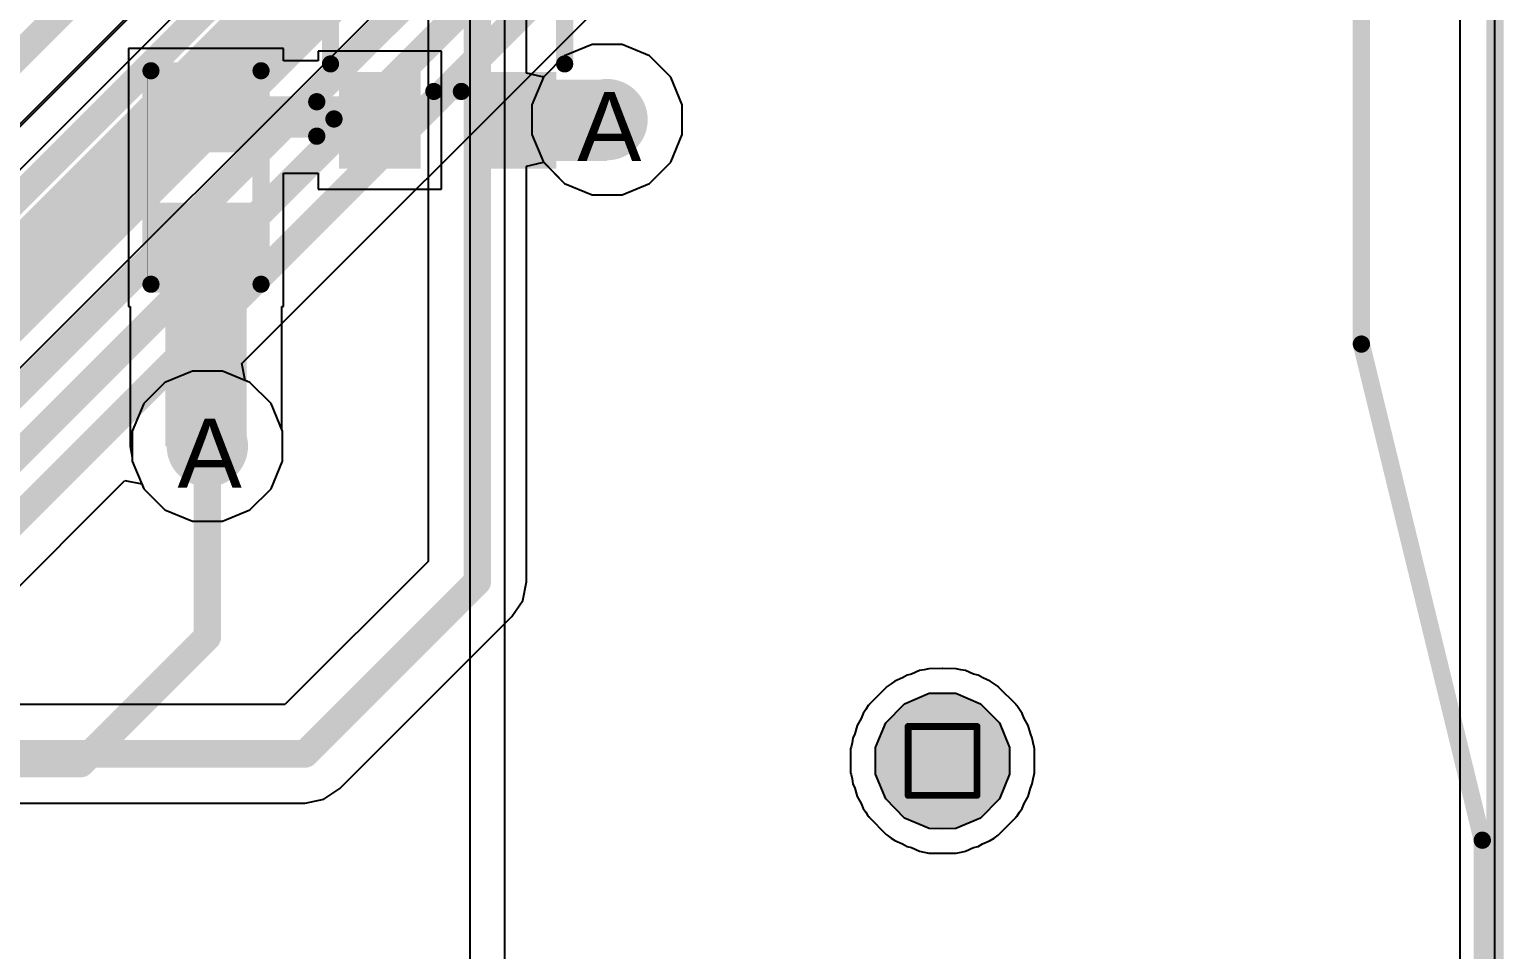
# Model space of a CAD drawing. Header units: inches. Extents: x 0 to 5271, y 0 to 5417.
# Drawn here: x 139.19 to 150.06, y 56.98 to 63.76 of the extents above; entities that cross this region are included whole.
import ezdxf

# ---------------------------------------------------------------- set-up
doc = ezdxf.new("R2010")
doc.units = ezdxf.units.IN
for name, color, linetype in [('Board_Outline', 216, 'Continuous'), ('Bottom Layer', 5, 'Continuous'), ('Bottom Overlay', 54, 'Continuous'), ('Bottom Solder', 6, 'Continuous'), ('Drill Drawing', 1, 'Continuous'), ('L2_GND1', 16, 'Continuous'), ('L3_SIG1', 76, 'Continuous'), ('L4_PWR', 90, 'Continuous'), ('L5_GND2', 156, 'Continuous'), ('L6_SIG2', 130, 'Continuous'), ('L7_GND3', 216, 'Continuous'), ('Multi-Layer', 9, 'Continuous'), ('Pad Holes', 156, 'Continuous'), ('Top Layer', 1, 'Continuous'), ('Top Overlay', 2, 'Continuous'), ('Top Paste', 8, 'Continuous'), ('Top Solder', 216, 'Continuous'), ('Via Holes', 16, 'Continuous')]:
    doc.layers.add(name, color=color, linetype=linetype)
doc.styles.add('Arial', font='', dxfattribs={"height": 0.2})
doc.styles.get('Arial').set_extended_font_data('Arial')

# ---------------------------------------------------------------- blocks, each defined once
blk = doc.blocks.new('R___0402_36')
at = {"layer": 'Top Layer'}
for points in [[(-0.699, -0.318), (-0.699, 0.317), (-0.241, 0.317), (-0.241, -0.318)], [(0.241, -0.318), (0.241, 0.317), (0.698, 0.317), (0.698, -0.318)]]:
    blk.add_hatch(color=1, dxfattribs=at).paths.add_polyline_path(points)
at = {"layer": 'Top Paste'}
for points in [[(-0.699, -0.318), (-0.699, 0.317), (-0.241, 0.317), (-0.241, -0.318)], [(0.241, -0.318), (0.241, 0.317), (0.698, 0.317), (0.698, -0.318)]]:
    blk.add_hatch(color=8, dxfattribs=at).paths.add_polyline_path(points)
at = {"layer": 'Top Solder'}
for points in [[(-0.754, -0.373), (-0.754, 0.372), (-0.186, 0.372), (-0.186, -0.373)], [(0.186, -0.373), (0.186, 0.372), (0.753, 0.372), (0.753, -0.373)]]:
    blk.add_hatch(color=216, dxfattribs=at).paths.add_polyline_path(points)
at = {"layer": 'Top Overlay'}
for points in [[(0.787, 0.406, 0.127, 0.127, 0), (-0.787, 0.406, 0.127, 0.127, 0)], [(-0.787, -0.406, 0.127, 0.127, 0), (-0.787, 0.406, 0.127, 0.127, 0)], [(0.787, -0.406, 0.127, 0.127, 0), (0.787, 0.406, 0.127, 0.127, 0)], [(0.787, -0.406, 0.127, 0.127, 0), (-0.787, -0.406, 0.127, 0.127, 0)], [(0.813, -0.432, 0.00323, 0.00323, 0), (-0.813, -0.432, 0.00323, 0.00323, 0)]]:
    blk.add_lwpolyline(points, format="xyseb", dxfattribs=at)
for points in [[(-0.819, 0.406, 0.0635, 0.0635, 1), (-0.756, 0.406, 0.0635, 0.0635, 1)], [(-0.819, 0.406, 0.0635, 0.0635, 1), (-0.756, 0.406, 0.0635, 0.0635, 1)], [(0.756, 0.406, 0.0635, 0.0635, 1), (0.819, 0.406, 0.0635, 0.0635, 1)], [(0.756, 0.406, 0.0635, 0.0635, 1), (0.819, 0.406, 0.0635, 0.0635, 1)], [(-0.819, -0.406, 0.0635, 0.0635, 1), (-0.756, -0.406, 0.0635, 0.0635, 1)], [(-0.819, -0.406, 0.0635, 0.0635, 1), (-0.756, -0.406, 0.0635, 0.0635, 1)], [(-0.814, -0.432, 0.00161, 0.00161, 1), (-0.812, -0.432, 0.00161, 0.00161, 1)], [(0.756, -0.406, 0.0635, 0.0635, 1), (0.819, -0.406, 0.0635, 0.0635, 1)], [(0.756, -0.406, 0.0635, 0.0635, 1), (0.819, -0.406, 0.0635, 0.0635, 1)], [(0.812, -0.432, 0.00161, 0.00161, 1), (0.814, -0.432, 0.00161, 0.00161, 1)]]:
    blk.add_lwpolyline(points, format="xyseb", close=True, dxfattribs=at)
blk = doc.blocks.new('SOT_523_70')
at = {"layer": 'Top Layer'}
for points in [[(-0.2, 0.9), (0.2, 0.9), (0.2, 0.39), (-0.2, 0.39)], [(-0.7, -0.39), (-0.3, -0.39), (-0.3, -0.9), (-0.7, -0.9)], [(0.3, -0.39), (0.7, -0.39), (0.7, -0.9), (0.3, -0.9)]]:
    blk.add_hatch(color=1, dxfattribs=at).paths.add_polyline_path(points)
at = {"layer": 'Top Paste'}
for points in [[(-0.2, 0.9), (0.2, 0.9), (0.2, 0.39), (-0.2, 0.39)], [(-0.7, -0.39), (-0.3, -0.39), (-0.3, -0.9), (-0.7, -0.9)], [(0.3, -0.39), (0.7, -0.39), (0.7, -0.9), (0.3, -0.9)]]:
    blk.add_hatch(color=8, dxfattribs=at).paths.add_polyline_path(points)
at = {"layer": 'Top Solder'}
for points in [[(-0.302, 1.002), (0.302, 1.002), (0.302, 0.288), (-0.302, 0.288)], [(-0.802, -0.288), (-0.198, -0.288), (-0.198, -1.002), (-0.802, -1.002)], [(0.198, -0.288), (0.802, -0.288), (0.802, -1.002), (0.198, -1.002)]]:
    blk.add_hatch(color=216, dxfattribs=at).paths.add_polyline_path(points)
at = {"layer": 'Top Overlay'}
for points in [[(-0.864, 0.457, 0.127, 0.127, 0), (-0.356, 0.457, 0.127, 0.127, 0)], [(-0.864, -0.229, 0.127, 0.127, 0), (-0.864, 0.457, 0.127, 0.127, 0)], [(0.356, 0.457, 0.127, 0.127, 0), (0.864, 0.457, 0.127, 0.127, 0)], [(0.864, -0.229, 0.127, 0.127, 0), (0.864, 0.457, 0.127, 0.127, 0)], [(-0.102, -0.432, 0.127, 0.127, 0), (0.102, -0.432, 0.127, 0.127, 0)], [(-0.965, -0.762, 0.127, 0.127, 0), (-0.965, -0.508, 0.127, 0.127, 0)], [(-0.965, -0.508, 0.127, 0.127, 0), (-0.838, -0.635, 0.127, 0.127, 0)], [(-0.965, -0.762, 0.127, 0.127, 0), (-0.838, -0.635, 0.127, 0.127, 0)]]:
    blk.add_lwpolyline(points, format="xyseb", dxfattribs=at)
for points in [[(-0.895, 0.457, 0.0635, 0.0635, 1), (-0.832, 0.457, 0.0635, 0.0635, 1)], [(-0.895, 0.457, 0.0635, 0.0635, 1), (-0.832, 0.457, 0.0635, 0.0635, 1)], [(-0.387, 0.457, 0.0635, 0.0635, 1), (-0.324, 0.457, 0.0635, 0.0635, 1)], [(0.324, 0.457, 0.0635, 0.0635, 1), (0.387, 0.457, 0.0635, 0.0635, 1)], [(0.832, 0.457, 0.0635, 0.0635, 1), (0.895, 0.457, 0.0635, 0.0635, 1)], [(0.832, 0.457, 0.0635, 0.0635, 1), (0.895, 0.457, 0.0635, 0.0635, 1)], [(-0.895, -0.229, 0.0635, 0.0635, 1), (-0.832, -0.229, 0.0635, 0.0635, 1)], [(0.832, -0.229, 0.0635, 0.0635, 1), (0.895, -0.229, 0.0635, 0.0635, 1)], [(-0.133, -0.432, 0.0635, 0.0635, 1), (-0.07, -0.432, 0.0635, 0.0635, 1)], [(0.07, -0.432, 0.0635, 0.0635, 1), (0.133, -0.432, 0.0635, 0.0635, 1)], [(-0.997, -0.508, 0.0635, 0.0635, 1), (-0.933, -0.508, 0.0635, 0.0635, 1)], [(-0.997, -0.508, 0.0635, 0.0635, 1), (-0.933, -0.508, 0.0635, 0.0635, 1)], [(-0.87, -0.635, 0.0635, 0.0635, 1), (-0.806, -0.635, 0.0635, 0.0635, 1)], [(-0.87, -0.635, 0.0635, 0.0635, 1), (-0.806, -0.635, 0.0635, 0.0635, 1)], [(-0.997, -0.762, 0.0635, 0.0635, 1), (-0.933, -0.762, 0.0635, 0.0635, 1)], [(-0.997, -0.762, 0.0635, 0.0635, 1), (-0.933, -0.762, 0.0635, 0.0635, 1)]]:
    blk.add_lwpolyline(points, format="xyseb", close=True, dxfattribs=at)
blk = doc.blocks.new('TF_01A_B_532')
at = {"layer": 'Bottom Solder'}
h = blk.add_hatch(color=6, dxfattribs=at)
edge = h.paths.add_edge_path()
edge.add_arc((3.054, 5.7), 0.102, 0, 360)
at = {"layer": 'Pad Holes'}
h = blk.add_hatch(color=7, dxfattribs=at)
edge = h.paths.add_edge_path()
edge.add_arc((3.054, 5.7), 0.5, 0, 360)
at = {"layer": 'Top Solder'}
h = blk.add_hatch(color=216, dxfattribs=at)
edge = h.paths.add_edge_path()
edge.add_arc((3.054, 5.7), 0.102, 0, 360)
at = {"layer": 'Bottom Overlay'}
for points in [[(-0.021, 8.789, 0.127, 0.127, 0), (3.639, 9.681, 0.127, 0.127, 0)], [(7.391, 9.681, 0.127, 0.127, 0), (3.639, 9.681, 0.127, 0.127, 0)], [(-0.021, 8.789, 0.127, 0.127, 0), (-7.395, 8.789, 0.127, 0.127, 0)]]:
    blk.add_lwpolyline(points, format="xyseb", dxfattribs=at)
for points in [[(3.607, 9.681, 0.0635, 0.0635, 1), (3.671, 9.681, 0.0635, 0.0635, 1)], [(3.607, 9.681, 0.0635, 0.0635, 1), (3.671, 9.681, 0.0635, 0.0635, 1)], [(-0.053, 8.789, 0.0635, 0.0635, 1), (0.011, 8.789, 0.0635, 0.0635, 1)], [(-0.053, 8.789, 0.0635, 0.0635, 1), (0.011, 8.789, 0.0635, 0.0635, 1)]]:
    blk.add_lwpolyline(points, format="xyseb", close=True, dxfattribs=at)
at = {"layer": 'Multi-Layer'}
for p, q in [((2.632, 5.98), (2.773, 6.119)), ((2.773, 6.119), (2.955, 6.194)), ((2.955, 6.194), (3.153, 6.194)), ((3.153, 6.194), (3.335, 6.119)), ((3.335, 6.119), (3.476, 5.98)), ((2.555, 5.799), (2.632, 5.98)), ((3.476, 5.98), (3.553, 5.799)), ((2.554, 5.7), (2.555, 5.799)), ((3.553, 5.799), (3.554, 5.7)), ((2.555, 5.601), (2.554, 5.7)), ((3.554, 5.7), (3.553, 5.601)), ((3.554, 5.7), (3.554, 5.7)), ((2.632, 5.42), (2.555, 5.601)), ((3.553, 5.601), (3.476, 5.42)), ((2.773, 5.281), (2.632, 5.42)), ((3.476, 5.42), (3.335, 5.281)), ((2.955, 5.206), (2.773, 5.281)), ((3.335, 5.281), (3.153, 5.206)), ((3.153, 5.206), (2.955, 5.206))]:
    blk.add_line(p, q, dxfattribs=at)

msp = doc.modelspace()

# ---------------------------------------------------------------- hatches: boundary and pattern name
at = {"layer": 'Bottom Layer'}
h = msp.add_hatch(color=5, dxfattribs=at)
edge = h.paths.add_edge_path()
edge.add_arc((143.451, 63.099), 0.3, 0, 360)
h = msp.add_hatch(color=5, dxfattribs=at)
edge = h.paths.add_edge_path()
edge.add_arc((140.503, 60.69), 0.3, 0, 360)
at = {"layer": 'L2_GND1'}
h = msp.add_hatch(color=16, dxfattribs=at)
edge = h.paths.add_edge_path()
edge.add_arc((143.451, 63.099), 0.3, 0, 360)
h = msp.add_hatch(color=16, dxfattribs=at)
edge = h.paths.add_edge_path()
edge.add_arc((140.503, 60.69), 0.3, 0, 360)
at = {"layer": 'L3_SIG1'}
h = msp.add_hatch(color=76, dxfattribs=at)
edge = h.paths.add_edge_path()
edge.add_arc((143.451, 63.099), 0.3, 0, 360)
h = msp.add_hatch(color=76, dxfattribs=at)
edge = h.paths.add_edge_path()
edge.add_arc((140.503, 60.69), 0.3, 0, 360)
at = {"layer": 'L4_PWR'}
h = msp.add_hatch(color=90, dxfattribs=at)
edge = h.paths.add_edge_path()
edge.add_arc((143.451, 63.099), 0.3, 0, 360)
h = msp.add_hatch(color=90, dxfattribs=at)
edge = h.paths.add_edge_path()
edge.add_arc((140.503, 60.69), 0.3, 0, 360)
at = {"layer": 'L5_GND2'}
h = msp.add_hatch(color=156, dxfattribs=at)
edge = h.paths.add_edge_path()
edge.add_arc((143.451, 63.099), 0.3, 0, 360)
h = msp.add_hatch(color=156, dxfattribs=at)
edge = h.paths.add_edge_path()
edge.add_arc((140.503, 60.69), 0.3, 0, 360)
at = {"layer": 'L6_SIG2'}
h = msp.add_hatch(color=130, dxfattribs=at)
edge = h.paths.add_edge_path()
edge.add_arc((143.451, 63.099), 0.3, 0, 360)
h = msp.add_hatch(color=130, dxfattribs=at)
edge = h.paths.add_edge_path()
edge.add_arc((140.503, 60.69), 0.3, 0, 360)
at = {"layer": 'L7_GND3'}
h = msp.add_hatch(color=216, dxfattribs=at)
edge = h.paths.add_edge_path()
edge.add_arc((143.451, 63.099), 0.3, 0, 360)
h = msp.add_hatch(color=216, dxfattribs=at)
edge = h.paths.add_edge_path()
edge.add_arc((140.503, 60.69), 0.3, 0, 360)
at = {"layer": 'Top Layer'}
for points in [[(143.451, 62.794), (143.451, 63.395), (142.575, 63.395), (142.575, 62.794)], [(140.193, 60.69), (140.794, 60.69), (140.794, 62.304), (140.193, 62.304)]]:
    msp.add_hatch(color=1, dxfattribs=at).paths.add_polyline_path(points)
h = msp.add_hatch(color=1, dxfattribs=at)
edge = h.paths.add_edge_path()
edge.add_arc((143.451, 63.099), 0.3, 0, 360)
h = msp.add_hatch(color=1, dxfattribs=at)
edge = h.paths.add_edge_path()
edge.add_arc((140.503, 60.69), 0.3, 0, 360)
at = {"layer": 'Via Holes'}
h = msp.add_hatch(color=7, dxfattribs=at)
edge = h.paths.add_edge_path()
edge.add_arc((143.451, 63.099), 0.15, 0, 360)
h = msp.add_hatch(color=7, dxfattribs=at)
edge = h.paths.add_edge_path()
edge.add_arc((140.503, 60.69), 0.15, 0, 360)

# ---------------------------------------------------------------- linework, layer by layer
at = {"layer": 'Board_Outline'}
msp.add_lwpolyline([(150, 0, 0.127, 0.127, 0), (150, 110, 0.127, 0.127, 0)], format="xyseb", dxfattribs=at)
at = {"layer": 'Bottom Layer'}
msp.add_line((150, 53.094), (150, 68.58), dxfattribs=at)
for points in [[(140.503, 59.283, 0.203, 0.203, 0), (140.503, 60.69, 0.203, 0.203, 0)], [(139.569, 58.349, 0.203, 0.203, 0), (140.503, 59.283, 0.203, 0.203, 0)], [(100.533, 58.349, 0.203, 0.203, 0), (139.569, 58.349, 0.203, 0.203, 0)]]:
    msp.add_lwpolyline(points, format="xyseb", dxfattribs=at)
for points in [[(140.453, 60.69, 0.102, 0.102, 1), (140.554, 60.69, 0.102, 0.102, 1)], [(140.453, 59.283, 0.102, 0.102, 1), (140.554, 59.283, 0.102, 0.102, 1)], [(140.453, 59.283, 0.102, 0.102, 1), (140.554, 59.283, 0.102, 0.102, 1)], [(139.518, 58.349, 0.102, 0.102, 1), (139.62, 58.349, 0.102, 0.102, 1)], [(139.518, 58.349, 0.102, 0.102, 1), (139.62, 58.349, 0.102, 0.102, 1)]]:
    msp.add_lwpolyline(points, format="xyseb", close=True, dxfattribs=at)
at = {"layer": 'Drill Drawing'}
for points in [[(145.672, 58.622, 0.0508, 0.0508, 0), (146.18, 58.622, 0.0508, 0.0508, 0)], [(145.672, 58.114, 0.0508, 0.0508, 0), (145.672, 58.622, 0.0508, 0.0508, 0)], [(146.18, 58.114, 0.0508, 0.0508, 0), (146.18, 58.622, 0.0508, 0.0508, 0)], [(145.672, 58.114, 0.0508, 0.0508, 0), (146.18, 58.114, 0.0508, 0.0508, 0)]]:
    msp.add_lwpolyline(points, format="xyseb", dxfattribs=at)
for points in [[(145.659, 58.622, 0.0254, 0.0254, 1), (145.685, 58.622, 0.0254, 0.0254, 1)], [(145.659, 58.622, 0.0254, 0.0254, 1), (145.685, 58.622, 0.0254, 0.0254, 1)], [(146.167, 58.622, 0.0254, 0.0254, 1), (146.193, 58.622, 0.0254, 0.0254, 1)], [(146.167, 58.622, 0.0254, 0.0254, 1), (146.193, 58.622, 0.0254, 0.0254, 1)], [(145.659, 58.114, 0.0254, 0.0254, 1), (145.685, 58.114, 0.0254, 0.0254, 1)], [(145.659, 58.114, 0.0254, 0.0254, 1), (145.685, 58.114, 0.0254, 0.0254, 1)], [(146.167, 58.114, 0.0254, 0.0254, 1), (146.193, 58.114, 0.0254, 0.0254, 1)], [(146.167, 58.114, 0.0254, 0.0254, 1), (146.193, 58.114, 0.0254, 0.0254, 1)]]:
    msp.add_lwpolyline(points, format="xyseb", close=True, dxfattribs=at)
at = {"layer": 'L2_GND1'}
for p, q in [((142.857, 63.443), (142.857, 84.526)), ((142.131, 82.799), (142.131, 59.84)), ((149.741, 73.921), (149.741, 49.639)), ((143.341, 63.653), (143.138, 63.569)), ((143.562, 63.653), (143.341, 63.653)), ((143.765, 63.569), (143.562, 63.653)), ((143.138, 63.569), (142.984, 63.415)), ((143.921, 63.413), (143.765, 63.569)), ((142.973, 63.415), (142.857, 63.443)), ((142.984, 63.415), (142.973, 63.415)), ((144.005, 63.209), (143.921, 63.413)), ((144.005, 62.989), (144.005, 63.209)), ((143.921, 62.785), (144.005, 62.989)), ((142.857, 62.756), (142.973, 62.783)), ((142.857, 59.69), (142.857, 62.756)), ((142.973, 62.783), (142.984, 62.784)), ((142.984, 62.784), (143.138, 62.629)), ((143.765, 62.629), (143.921, 62.785)), ((143.138, 62.629), (143.341, 62.545)), ((143.562, 62.545), (143.765, 62.629)), ((143.341, 62.545), (143.562, 62.545)), ((140.393, 61.244), (140.19, 61.16)), ((140.614, 61.244), (140.393, 61.244)), ((140.817, 61.16), (140.614, 61.244)), ((140.19, 61.16), (140.034, 61.004)), ((140.973, 61.004), (140.817, 61.16)), ((140.034, 61.004), (139.949, 60.8)), ((141.057, 60.8), (140.973, 61.004)), ((139.949, 60.8), (139.949, 60.58)), ((141.057, 60.58), (141.057, 60.8)), ((139.949, 60.58), (140.034, 60.376)), ((140.973, 60.376), (141.057, 60.58)), ((140.034, 60.376), (140.19, 60.22)), ((140.817, 60.22), (140.973, 60.376)), ((140.19, 60.22), (140.393, 60.136)), ((140.393, 60.136), (140.614, 60.136)), ((140.614, 60.136), (140.817, 60.22)), ((142.131, 59.84), (141.074, 58.783)), ((142.829, 59.551), (142.857, 59.69)), ((142.857, 59.69), (142.857, 59.69)), ((142.75, 59.434), (142.829, 59.551)), ((141.48, 58.164), (142.75, 59.434)), ((142.75, 59.434), (142.75, 59.434)), ((145.791, 59.041), (145.757, 59.034)), ((145.825, 59.048), (145.791, 59.041)), ((145.924, 59.049), (145.825, 59.048)), ((145.926, 59.049), (145.924, 59.049)), ((145.928, 59.049), (145.926, 59.049)), ((146.027, 59.048), (145.928, 59.049)), ((146.061, 59.041), (146.027, 59.048)), ((146.096, 59.034), (146.061, 59.041)), ((145.546, 58.937), (145.517, 58.917)), ((145.575, 58.956), (145.546, 58.937)), ((145.63, 58.98), (145.575, 58.956)), ((145.665, 59), (145.63, 58.98)), ((145.698, 59.009), (145.665, 59)), ((145.757, 59.034), (145.698, 59.009)), ((146.155, 59.008), (146.096, 59.034)), ((146.188, 59), (146.155, 59.008)), ((146.222, 58.98), (146.188, 59)), ((146.277, 58.956), (146.222, 58.98)), ((146.306, 58.937), (146.277, 58.956)), ((146.335, 58.917), (146.306, 58.937)), ((145.51, 58.91), (145.384, 58.784)), ((145.511, 58.911), (145.51, 58.91)), ((145.517, 58.917), (145.511, 58.911)), ((146.341, 58.911), (146.335, 58.917)), ((146.342, 58.91), (146.341, 58.911)), ((146.469, 58.784), (146.342, 58.91)), ((141.074, 58.783), (135.738, 58.783)), ((145.34, 58.718), (145.325, 58.682)), ((145.359, 58.747), (145.34, 58.718)), ((145.378, 58.777), (145.359, 58.747)), ((145.381, 58.779), (145.378, 58.777)), ((145.384, 58.784), (145.381, 58.779)), ((146.471, 58.779), (146.469, 58.784)), ((146.474, 58.777), (146.471, 58.779)), ((146.493, 58.748), (146.474, 58.777)), ((146.513, 58.718), (146.493, 58.748)), ((146.528, 58.682), (146.513, 58.718)), ((145.295, 58.63), (145.278, 58.568)), ((145.325, 58.682), (145.295, 58.63)), ((146.558, 58.63), (146.528, 58.682)), ((146.574, 58.569), (146.558, 58.63)), ((145.258, 58.501), (145.252, 58.47)), ((145.265, 58.536), (145.258, 58.501)), ((145.278, 58.568), (145.265, 58.536)), ((146.588, 58.536), (146.574, 58.569)), ((146.594, 58.501), (146.588, 58.536)), ((146.601, 58.469), (146.594, 58.501)), ((145.252, 58.47), (145.248, 58.457)), ((145.248, 58.457), (145.248, 58.279)), ((146.604, 58.457), (146.601, 58.469)), ((146.604, 58.279), (146.604, 58.457)), ((145.248, 58.279), (145.252, 58.267)), ((146.601, 58.267), (146.604, 58.279)), ((145.252, 58.267), (145.258, 58.235)), ((145.258, 58.235), (145.265, 58.2)), ((145.265, 58.2), (145.278, 58.168)), ((146.574, 58.167), (146.588, 58.2)), ((146.588, 58.2), (146.594, 58.235)), ((146.594, 58.235), (146.601, 58.267)), ((141.224, 58.057), (141.363, 58.085)), ((141.363, 58.085), (141.48, 58.164)), ((145.278, 58.168), (145.295, 58.106)), ((145.295, 58.106), (145.325, 58.054)), ((146.528, 58.054), (146.558, 58.106)), ((146.558, 58.106), (146.574, 58.167)), ((135.738, 58.057), (141.224, 58.057)), ((141.224, 58.057), (141.224, 58.057)), ((145.325, 58.054), (145.34, 58.018)), ((145.34, 58.018), (145.359, 57.989)), ((145.359, 57.989), (145.378, 57.959)), ((145.378, 57.959), (145.381, 57.957)), ((145.381, 57.957), (145.384, 57.952)), ((145.384, 57.952), (145.51, 57.826)), ((146.342, 57.826), (146.469, 57.952)), ((146.469, 57.952), (146.471, 57.957)), ((146.471, 57.957), (146.474, 57.959)), ((146.474, 57.959), (146.493, 57.989)), ((146.493, 57.989), (146.513, 58.018)), ((146.513, 58.018), (146.528, 58.054)), ((145.51, 57.826), (145.511, 57.825)), ((145.511, 57.825), (145.517, 57.819)), ((145.517, 57.819), (145.546, 57.799)), ((145.546, 57.799), (145.575, 57.78)), ((145.575, 57.78), (145.631, 57.756)), ((145.631, 57.756), (145.665, 57.736)), ((145.665, 57.736), (145.697, 57.728)), ((146.155, 57.728), (146.188, 57.736)), ((146.188, 57.736), (146.221, 57.756)), ((146.221, 57.756), (146.277, 57.78)), ((146.277, 57.78), (146.306, 57.799)), ((146.306, 57.799), (146.335, 57.819)), ((146.335, 57.819), (146.341, 57.825)), ((146.341, 57.825), (146.342, 57.826)), ((145.697, 57.728), (145.757, 57.702)), ((145.757, 57.702), (145.791, 57.695)), ((145.791, 57.695), (145.825, 57.688)), ((145.825, 57.688), (145.924, 57.687)), ((145.924, 57.687), (145.925, 57.687)), ((145.925, 57.687), (145.926, 57.687)), ((145.926, 57.687), (145.927, 57.687)), ((145.927, 57.687), (145.928, 57.687)), ((145.928, 57.687), (146.027, 57.688)), ((146.027, 57.688), (146.062, 57.695)), ((146.062, 57.695), (146.096, 57.702)), ((146.096, 57.702), (146.155, 57.728))]:
    msp.add_line(p, q, dxfattribs=at)
for points in [[(142.494, 59.69, 0.203, 0.203, 0), (142.494, 84.676, 0.203, 0.203, 0)], [(141.224, 58.42, 0.203, 0.203, 0), (142.494, 59.69, 0.203, 0.203, 0)], [(115.458, 58.42, 0.203, 0.203, 0), (141.224, 58.42, 0.203, 0.203, 0)]]:
    msp.add_lwpolyline(points, format="xyseb", dxfattribs=at)
for points in [[(142.443, 59.69, 0.102, 0.102, 1), (142.545, 59.69, 0.102, 0.102, 1)], [(142.443, 59.69, 0.102, 0.102, 1), (142.545, 59.69, 0.102, 0.102, 1)], [(141.173, 58.42, 0.102, 0.102, 1), (141.275, 58.42, 0.102, 0.102, 1)], [(141.173, 58.42, 0.102, 0.102, 1), (141.275, 58.42, 0.102, 0.102, 1)]]:
    msp.add_lwpolyline(points, format="xyseb", close=True, dxfattribs=at)
at = {"layer": 'L3_SIG1'}
for p, q in [((149.741, 109.741), (149.741, 0.259)), ((140.393, 61.244), (140.19, 61.16)), ((140.614, 61.244), (140.393, 61.244)), ((140.817, 61.16), (140.614, 61.244)), ((140.19, 61.16), (140.034, 61.004)), ((140.973, 61.004), (140.817, 61.16)), ((140.034, 61.004), (139.949, 60.8)), ((141.057, 60.8), (140.973, 61.004)), ((139.949, 60.8), (139.949, 60.58)), ((141.057, 60.58), (141.057, 60.8)), ((139.949, 60.58), (140.034, 60.376)), ((140.973, 60.376), (141.057, 60.58)), ((140.034, 60.376), (140.19, 60.22)), ((140.817, 60.22), (140.973, 60.376)), ((140.19, 60.22), (140.393, 60.136)), ((140.393, 60.136), (140.614, 60.136)), ((140.614, 60.136), (140.817, 60.22)), ((145.791, 59.041), (145.757, 59.034)), ((145.825, 59.048), (145.791, 59.041)), ((145.924, 59.049), (145.825, 59.048)), ((145.926, 59.049), (145.924, 59.049)), ((145.928, 59.049), (145.926, 59.049)), ((146.027, 59.048), (145.928, 59.049)), ((146.061, 59.041), (146.027, 59.048)), ((146.096, 59.034), (146.061, 59.041)), ((145.546, 58.937), (145.517, 58.917)), ((145.575, 58.956), (145.546, 58.937)), ((145.63, 58.98), (145.575, 58.956)), ((145.665, 59), (145.63, 58.98)), ((145.698, 59.009), (145.665, 59)), ((145.757, 59.034), (145.698, 59.009)), ((146.155, 59.008), (146.096, 59.034)), ((146.188, 59), (146.155, 59.008)), ((146.222, 58.98), (146.188, 59)), ((146.277, 58.956), (146.222, 58.98)), ((146.306, 58.937), (146.277, 58.956)), ((146.335, 58.917), (146.306, 58.937)), ((145.51, 58.91), (145.384, 58.784)), ((145.511, 58.911), (145.51, 58.91)), ((145.517, 58.917), (145.511, 58.911)), ((146.341, 58.911), (146.335, 58.917)), ((146.342, 58.91), (146.341, 58.911)), ((146.469, 58.784), (146.342, 58.91)), ((145.34, 58.718), (145.325, 58.682)), ((145.359, 58.747), (145.34, 58.718)), ((145.378, 58.777), (145.359, 58.747)), ((145.381, 58.779), (145.378, 58.777)), ((145.384, 58.784), (145.381, 58.779)), ((146.471, 58.779), (146.469, 58.784)), ((146.474, 58.777), (146.471, 58.779)), ((146.493, 58.748), (146.474, 58.777)), ((146.513, 58.718), (146.493, 58.748)), ((146.528, 58.682), (146.513, 58.718)), ((145.295, 58.63), (145.278, 58.568)), ((145.325, 58.682), (145.295, 58.63)), ((146.558, 58.63), (146.528, 58.682)), ((146.574, 58.569), (146.558, 58.63)), ((145.258, 58.501), (145.252, 58.47)), ((145.265, 58.536), (145.258, 58.501)), ((145.278, 58.568), (145.265, 58.536)), ((146.588, 58.536), (146.574, 58.569)), ((146.594, 58.501), (146.588, 58.536)), ((146.601, 58.469), (146.594, 58.501)), ((145.252, 58.47), (145.248, 58.457)), ((145.248, 58.457), (145.248, 58.279)), ((146.604, 58.457), (146.601, 58.469)), ((146.604, 58.279), (146.604, 58.457)), ((145.248, 58.279), (145.252, 58.267)), ((146.601, 58.267), (146.604, 58.279)), ((145.252, 58.267), (145.258, 58.235)), ((145.258, 58.235), (145.265, 58.2)), ((145.265, 58.2), (145.278, 58.168)), ((146.574, 58.167), (146.588, 58.2)), ((146.588, 58.2), (146.594, 58.235)), ((146.594, 58.235), (146.601, 58.267)), ((145.278, 58.168), (145.295, 58.106)), ((145.295, 58.106), (145.325, 58.054)), ((146.528, 58.054), (146.558, 58.106)), ((146.558, 58.106), (146.574, 58.167)), ((145.325, 58.054), (145.34, 58.018)), ((145.34, 58.018), (145.359, 57.989)), ((145.359, 57.989), (145.378, 57.959)), ((145.378, 57.959), (145.381, 57.957)), ((145.381, 57.957), (145.384, 57.952)), ((145.384, 57.952), (145.51, 57.826)), ((146.342, 57.826), (146.469, 57.952)), ((146.469, 57.952), (146.471, 57.957)), ((146.471, 57.957), (146.474, 57.959)), ((146.474, 57.959), (146.493, 57.989)), ((146.493, 57.989), (146.513, 58.018)), ((146.513, 58.018), (146.528, 58.054)), ((145.51, 57.826), (145.511, 57.825)), ((145.511, 57.825), (145.517, 57.819)), ((145.517, 57.819), (145.546, 57.799)), ((145.546, 57.799), (145.575, 57.78)), ((145.575, 57.78), (145.631, 57.756)), ((145.631, 57.756), (145.665, 57.736)), ((145.665, 57.736), (145.697, 57.728)), ((146.155, 57.728), (146.188, 57.736)), ((146.188, 57.736), (146.221, 57.756)), ((146.221, 57.756), (146.277, 57.78)), ((146.277, 57.78), (146.306, 57.799)), ((146.306, 57.799), (146.335, 57.819)), ((146.335, 57.819), (146.341, 57.825)), ((146.341, 57.825), (146.342, 57.826)), ((145.697, 57.728), (145.757, 57.702)), ((145.757, 57.702), (145.791, 57.695)), ((145.791, 57.695), (145.825, 57.688)), ((145.825, 57.688), (145.924, 57.687)), ((145.924, 57.687), (145.925, 57.687)), ((145.925, 57.687), (145.926, 57.687)), ((145.926, 57.687), (145.927, 57.687)), ((145.927, 57.687), (145.928, 57.687)), ((145.928, 57.687), (146.027, 57.688)), ((146.027, 57.688), (146.062, 57.695)), ((146.062, 57.695), (146.096, 57.702)), ((146.096, 57.702), (146.155, 57.728))]:
    msp.add_line(p, q, dxfattribs=at)
at = {"layer": 'L4_PWR'}
for p, q in [((149.741, 73.921), (149.741, 49.639)), ((142.438, 64.821), (142.438, 54.15)), ((142.697, 54.15), (142.697, 64.821)), ((143.341, 63.653), (143.138, 63.569)), ((143.562, 63.653), (143.341, 63.653)), ((143.765, 63.569), (143.562, 63.653)), ((143.138, 63.569), (142.982, 63.413)), ((143.921, 63.413), (143.765, 63.569)), ((142.982, 63.413), (142.897, 63.209)), ((144.005, 63.209), (143.921, 63.413)), ((142.897, 63.209), (142.897, 62.989)), ((144.005, 62.989), (144.005, 63.209)), ((142.897, 62.989), (142.982, 62.785)), ((143.921, 62.785), (144.005, 62.989)), ((142.982, 62.785), (143.138, 62.629)), ((143.765, 62.629), (143.921, 62.785)), ((143.138, 62.629), (143.341, 62.545)), ((143.562, 62.545), (143.765, 62.629)), ((143.341, 62.545), (143.562, 62.545)), ((140.393, 61.244), (140.19, 61.16)), ((140.614, 61.244), (140.393, 61.244)), ((140.817, 61.16), (140.614, 61.244)), ((140.19, 61.16), (140.034, 61.004)), ((140.973, 61.004), (140.817, 61.16)), ((140.034, 61.004), (139.949, 60.8)), ((141.057, 60.8), (140.973, 61.004)), ((139.949, 60.8), (139.949, 60.58)), ((141.057, 60.58), (141.057, 60.8)), ((139.949, 60.58), (140.034, 60.376)), ((140.973, 60.376), (141.057, 60.58)), ((140.034, 60.376), (140.19, 60.22)), ((140.817, 60.22), (140.973, 60.376)), ((140.19, 60.22), (140.393, 60.136)), ((140.393, 60.136), (140.614, 60.136)), ((140.614, 60.136), (140.817, 60.22)), ((145.791, 59.041), (145.757, 59.034)), ((145.825, 59.048), (145.791, 59.041)), ((145.924, 59.049), (145.825, 59.048)), ((145.926, 59.049), (145.924, 59.049)), ((145.928, 59.049), (145.926, 59.049)), ((146.027, 59.048), (145.928, 59.049)), ((146.061, 59.041), (146.027, 59.048)), ((146.096, 59.034), (146.061, 59.041)), ((145.546, 58.937), (145.517, 58.917)), ((145.575, 58.956), (145.546, 58.937)), ((145.63, 58.98), (145.575, 58.956)), ((145.665, 59), (145.63, 58.98)), ((145.698, 59.009), (145.665, 59)), ((145.757, 59.034), (145.698, 59.009)), ((146.155, 59.008), (146.096, 59.034)), ((146.188, 59), (146.155, 59.008)), ((146.222, 58.98), (146.188, 59)), ((146.277, 58.956), (146.222, 58.98)), ((146.306, 58.937), (146.277, 58.956)), ((146.335, 58.917), (146.306, 58.937)), ((145.51, 58.91), (145.384, 58.784)), ((145.511, 58.911), (145.51, 58.91)), ((145.517, 58.917), (145.511, 58.911)), ((146.341, 58.911), (146.335, 58.917)), ((146.342, 58.91), (146.341, 58.911)), ((146.469, 58.784), (146.342, 58.91)), ((145.34, 58.718), (145.325, 58.682)), ((145.359, 58.747), (145.34, 58.718)), ((145.378, 58.777), (145.359, 58.747)), ((145.381, 58.779), (145.378, 58.777)), ((145.384, 58.784), (145.381, 58.779)), ((146.471, 58.779), (146.469, 58.784)), ((146.474, 58.777), (146.471, 58.779)), ((146.493, 58.748), (146.474, 58.777)), ((146.513, 58.718), (146.493, 58.748)), ((146.528, 58.682), (146.513, 58.718)), ((145.295, 58.63), (145.278, 58.568)), ((145.325, 58.682), (145.295, 58.63)), ((146.558, 58.63), (146.528, 58.682)), ((146.574, 58.569), (146.558, 58.63)), ((145.258, 58.501), (145.252, 58.47)), ((145.265, 58.536), (145.258, 58.501)), ((145.278, 58.568), (145.265, 58.536)), ((146.588, 58.536), (146.574, 58.569)), ((146.594, 58.501), (146.588, 58.536)), ((146.601, 58.469), (146.594, 58.501)), ((145.252, 58.47), (145.248, 58.457)), ((145.248, 58.457), (145.248, 58.279)), ((146.604, 58.457), (146.601, 58.469)), ((146.604, 58.279), (146.604, 58.457)), ((145.248, 58.279), (145.252, 58.267)), ((146.601, 58.267), (146.604, 58.279)), ((145.252, 58.267), (145.258, 58.235)), ((145.258, 58.235), (145.265, 58.2)), ((145.265, 58.2), (145.278, 58.168)), ((146.574, 58.167), (146.588, 58.2)), ((146.588, 58.2), (146.594, 58.235)), ((146.594, 58.235), (146.601, 58.267)), ((145.278, 58.168), (145.295, 58.106)), ((145.295, 58.106), (145.325, 58.054)), ((146.528, 58.054), (146.558, 58.106)), ((146.558, 58.106), (146.574, 58.167)), ((145.325, 58.054), (145.34, 58.018)), ((145.34, 58.018), (145.359, 57.989)), ((145.359, 57.989), (145.378, 57.959)), ((145.378, 57.959), (145.381, 57.957)), ((145.381, 57.957), (145.384, 57.952)), ((145.384, 57.952), (145.51, 57.826)), ((146.342, 57.826), (146.469, 57.952)), ((146.469, 57.952), (146.471, 57.957)), ((146.471, 57.957), (146.474, 57.959)), ((146.474, 57.959), (146.493, 57.989)), ((146.493, 57.989), (146.513, 58.018)), ((146.513, 58.018), (146.528, 58.054)), ((145.51, 57.826), (145.511, 57.825)), ((145.511, 57.825), (145.517, 57.819)), ((145.517, 57.819), (145.546, 57.799)), ((145.546, 57.799), (145.575, 57.78)), ((145.575, 57.78), (145.631, 57.756)), ((145.631, 57.756), (145.665, 57.736)), ((145.665, 57.736), (145.697, 57.728)), ((146.155, 57.728), (146.188, 57.736)), ((146.188, 57.736), (146.221, 57.756)), ((146.221, 57.756), (146.277, 57.78)), ((146.277, 57.78), (146.306, 57.799)), ((146.306, 57.799), (146.335, 57.819)), ((146.335, 57.819), (146.341, 57.825)), ((146.341, 57.825), (146.342, 57.826)), ((145.697, 57.728), (145.757, 57.702)), ((145.757, 57.702), (145.791, 57.695)), ((145.791, 57.695), (145.825, 57.688)), ((145.825, 57.688), (145.924, 57.687)), ((145.924, 57.687), (145.925, 57.687)), ((145.925, 57.687), (145.926, 57.687)), ((145.926, 57.687), (145.927, 57.687)), ((145.927, 57.687), (145.928, 57.687)), ((145.928, 57.687), (146.027, 57.688)), ((146.027, 57.688), (146.062, 57.695)), ((146.062, 57.695), (146.096, 57.702)), ((146.096, 57.702), (146.155, 57.728))]:
    msp.add_line(p, q, dxfattribs=at)
at = {"layer": 'L5_GND2'}
for p, q in [((149.741, 109.741), (149.741, 0.259)), ((142.212, 66.14), (135.456, 59.384)), ((140.758, 61.299), (144.482, 65.023)), ((140.783, 61.174), (140.758, 61.299)), ((140.817, 61.16), (140.783, 61.174)), ((140.973, 61.004), (140.817, 61.16)), ((141.057, 60.8), (140.973, 61.004)), ((141.057, 60.58), (141.057, 60.8)), ((140.973, 60.376), (141.057, 60.58)), ((136.563, 57.104), (139.895, 60.436)), ((139.895, 60.436), (140.019, 60.411)), ((140.019, 60.411), (140.034, 60.376)), ((140.034, 60.376), (140.19, 60.22)), ((140.817, 60.22), (140.973, 60.376)), ((140.19, 60.22), (140.393, 60.136)), ((140.393, 60.136), (140.614, 60.136)), ((140.614, 60.136), (140.817, 60.22)), ((145.791, 59.041), (145.757, 59.034)), ((145.825, 59.048), (145.791, 59.041)), ((145.924, 59.049), (145.825, 59.048)), ((145.926, 59.049), (145.924, 59.049)), ((145.928, 59.049), (145.926, 59.049)), ((146.027, 59.048), (145.928, 59.049)), ((146.061, 59.041), (146.027, 59.048)), ((146.096, 59.034), (146.061, 59.041)), ((145.546, 58.937), (145.517, 58.917)), ((145.575, 58.956), (145.546, 58.937)), ((145.63, 58.98), (145.575, 58.956)), ((145.665, 59), (145.63, 58.98)), ((145.698, 59.009), (145.665, 59)), ((145.757, 59.034), (145.698, 59.009)), ((146.155, 59.008), (146.096, 59.034)), ((146.188, 59), (146.155, 59.008)), ((146.222, 58.98), (146.188, 59)), ((146.277, 58.956), (146.222, 58.98)), ((146.306, 58.937), (146.277, 58.956)), ((146.335, 58.917), (146.306, 58.937)), ((145.51, 58.91), (145.384, 58.784)), ((145.511, 58.911), (145.51, 58.91)), ((145.517, 58.917), (145.511, 58.911)), ((146.341, 58.911), (146.335, 58.917)), ((146.342, 58.91), (146.341, 58.911)), ((146.469, 58.784), (146.342, 58.91)), ((145.34, 58.718), (145.325, 58.682)), ((145.359, 58.747), (145.34, 58.718)), ((145.378, 58.777), (145.359, 58.747)), ((145.381, 58.779), (145.378, 58.777)), ((145.384, 58.784), (145.381, 58.779)), ((146.471, 58.779), (146.469, 58.784)), ((146.474, 58.777), (146.471, 58.779)), ((146.493, 58.748), (146.474, 58.777)), ((146.513, 58.718), (146.493, 58.748)), ((146.528, 58.682), (146.513, 58.718)), ((145.295, 58.63), (145.278, 58.568)), ((145.325, 58.682), (145.295, 58.63)), ((146.558, 58.63), (146.528, 58.682)), ((146.574, 58.569), (146.558, 58.63)), ((145.258, 58.501), (145.252, 58.47)), ((145.265, 58.536), (145.258, 58.501)), ((145.278, 58.568), (145.265, 58.536)), ((146.588, 58.536), (146.574, 58.569)), ((146.594, 58.501), (146.588, 58.536)), ((146.601, 58.469), (146.594, 58.501)), ((145.252, 58.47), (145.248, 58.457)), ((145.248, 58.457), (145.248, 58.279)), ((146.604, 58.457), (146.601, 58.469)), ((146.604, 58.279), (146.604, 58.457)), ((145.248, 58.279), (145.252, 58.267)), ((146.601, 58.267), (146.604, 58.279)), ((145.252, 58.267), (145.258, 58.235)), ((145.258, 58.235), (145.265, 58.2)), ((145.265, 58.2), (145.278, 58.168)), ((146.574, 58.167), (146.588, 58.2)), ((146.588, 58.2), (146.594, 58.235)), ((146.594, 58.235), (146.601, 58.267)), ((145.278, 58.168), (145.295, 58.106)), ((145.295, 58.106), (145.325, 58.054)), ((146.528, 58.054), (146.558, 58.106)), ((146.558, 58.106), (146.574, 58.167)), ((145.325, 58.054), (145.34, 58.018)), ((145.34, 58.018), (145.359, 57.989)), ((145.359, 57.989), (145.378, 57.959)), ((145.378, 57.959), (145.381, 57.957)), ((145.381, 57.957), (145.384, 57.952)), ((145.384, 57.952), (145.51, 57.826)), ((146.342, 57.826), (146.469, 57.952)), ((146.469, 57.952), (146.471, 57.957)), ((146.471, 57.957), (146.474, 57.959)), ((146.474, 57.959), (146.493, 57.989)), ((146.493, 57.989), (146.513, 58.018)), ((146.513, 58.018), (146.528, 58.054)), ((145.51, 57.826), (145.511, 57.825)), ((145.511, 57.825), (145.517, 57.819)), ((145.517, 57.819), (145.546, 57.799)), ((145.546, 57.799), (145.575, 57.78)), ((145.575, 57.78), (145.631, 57.756)), ((145.631, 57.756), (145.665, 57.736)), ((145.665, 57.736), (145.697, 57.728)), ((146.155, 57.728), (146.188, 57.736)), ((146.188, 57.736), (146.221, 57.756)), ((146.221, 57.756), (146.277, 57.78)), ((146.277, 57.78), (146.306, 57.799)), ((146.306, 57.799), (146.335, 57.819)), ((146.335, 57.819), (146.341, 57.825)), ((146.341, 57.825), (146.342, 57.826)), ((145.697, 57.728), (145.757, 57.702)), ((145.757, 57.702), (145.791, 57.695)), ((145.791, 57.695), (145.825, 57.688)), ((145.825, 57.688), (145.924, 57.687)), ((145.924, 57.687), (145.925, 57.687)), ((145.925, 57.687), (145.926, 57.687)), ((145.926, 57.687), (145.927, 57.687)), ((145.927, 57.687), (145.928, 57.687)), ((145.928, 57.687), (146.027, 57.688)), ((146.027, 57.688), (146.062, 57.695)), ((146.062, 57.695), (146.096, 57.702)), ((146.096, 57.702), (146.155, 57.728))]:
    msp.add_line(p, q, dxfattribs=at)
for points in [[(135.606, 59.022, 0.203, 0.203, 0), (142.574, 65.99, 0.203, 0.203, 0)], [(135.733, 58.681, 0.203, 0.203, 0), (142.905, 65.853, 0.203, 0.203, 0)], [(135.869, 58.351, 0.203, 0.203, 0), (143.235, 65.717, 0.203, 0.203, 0)], [(136.033, 58.021, 0.203, 0.203, 0), (143.565, 65.552, 0.203, 0.203, 0)], [(136.17, 57.691, 0.203, 0.203, 0), (143.895, 65.416, 0.203, 0.203, 0)], [(136.307, 57.361, 0.203, 0.203, 0), (144.225, 65.279, 0.203, 0.203, 0)]]:
    msp.add_lwpolyline(points, format="xyseb", dxfattribs=at)
at = {"layer": 'L6_SIG2'}
for p, q in [((149.741, 109.741), (149.741, 0.259)), ((146.137, 69.748), (135.784, 59.395)), ((136.364, 58.511), (147.021, 69.168)), ((138.204, 62.151), (144.325, 68.273)), ((140.393, 61.244), (140.19, 61.16)), ((140.614, 61.244), (140.393, 61.244)), ((140.817, 61.16), (140.614, 61.244)), ((140.19, 61.16), (140.034, 61.004)), ((140.973, 61.004), (140.817, 61.16)), ((140.034, 61.004), (139.949, 60.8)), ((141.057, 60.8), (140.973, 61.004)), ((139.949, 60.8), (139.949, 60.58)), ((141.057, 60.58), (141.057, 60.8)), ((139.949, 60.58), (140.034, 60.376)), ((140.973, 60.376), (141.057, 60.58)), ((140.034, 60.376), (140.19, 60.22)), ((140.817, 60.22), (140.973, 60.376)), ((140.19, 60.22), (140.393, 60.136)), ((140.393, 60.136), (140.614, 60.136)), ((140.614, 60.136), (140.817, 60.22)), ((145.791, 59.041), (145.757, 59.034)), ((145.825, 59.048), (145.791, 59.041)), ((145.924, 59.049), (145.825, 59.048)), ((145.926, 59.049), (145.924, 59.049)), ((145.928, 59.049), (145.926, 59.049)), ((146.027, 59.048), (145.928, 59.049)), ((146.061, 59.041), (146.027, 59.048)), ((146.096, 59.034), (146.061, 59.041)), ((145.546, 58.937), (145.517, 58.917)), ((145.575, 58.956), (145.546, 58.937)), ((145.63, 58.98), (145.575, 58.956)), ((145.665, 59), (145.63, 58.98)), ((145.698, 59.009), (145.665, 59)), ((145.757, 59.034), (145.698, 59.009)), ((146.155, 59.008), (146.096, 59.034)), ((146.188, 59), (146.155, 59.008)), ((146.222, 58.98), (146.188, 59)), ((146.277, 58.956), (146.222, 58.98)), ((146.306, 58.937), (146.277, 58.956)), ((146.335, 58.917), (146.306, 58.937)), ((145.51, 58.91), (145.384, 58.784)), ((145.511, 58.911), (145.51, 58.91)), ((145.517, 58.917), (145.511, 58.911)), ((146.341, 58.911), (146.335, 58.917)), ((146.342, 58.91), (146.341, 58.911)), ((146.469, 58.784), (146.342, 58.91)), ((145.34, 58.718), (145.325, 58.682)), ((145.359, 58.747), (145.34, 58.718)), ((145.378, 58.777), (145.359, 58.747)), ((145.381, 58.779), (145.378, 58.777)), ((145.384, 58.784), (145.381, 58.779)), ((146.471, 58.779), (146.469, 58.784)), ((146.474, 58.777), (146.471, 58.779)), ((146.493, 58.748), (146.474, 58.777)), ((146.513, 58.718), (146.493, 58.748)), ((146.528, 58.682), (146.513, 58.718)), ((145.295, 58.63), (145.278, 58.568)), ((145.325, 58.682), (145.295, 58.63)), ((146.558, 58.63), (146.528, 58.682)), ((146.574, 58.569), (146.558, 58.63)), ((145.258, 58.501), (145.252, 58.47)), ((145.265, 58.536), (145.258, 58.501)), ((145.278, 58.568), (145.265, 58.536)), ((146.588, 58.536), (146.574, 58.569)), ((146.594, 58.501), (146.588, 58.536)), ((146.601, 58.469), (146.594, 58.501)), ((145.252, 58.47), (145.248, 58.457)), ((145.248, 58.457), (145.248, 58.279)), ((146.604, 58.457), (146.601, 58.469)), ((146.604, 58.279), (146.604, 58.457)), ((145.248, 58.279), (145.252, 58.267)), ((146.601, 58.267), (146.604, 58.279)), ((145.252, 58.267), (145.258, 58.235)), ((145.258, 58.235), (145.265, 58.2)), ((145.265, 58.2), (145.278, 58.168)), ((146.574, 58.167), (146.588, 58.2)), ((146.588, 58.2), (146.594, 58.235)), ((146.594, 58.235), (146.601, 58.267)), ((145.278, 58.168), (145.295, 58.106)), ((145.295, 58.106), (145.325, 58.054)), ((146.528, 58.054), (146.558, 58.106)), ((146.558, 58.106), (146.574, 58.167)), ((145.325, 58.054), (145.34, 58.018)), ((145.34, 58.018), (145.359, 57.989)), ((145.359, 57.989), (145.378, 57.959)), ((145.378, 57.959), (145.381, 57.957)), ((145.381, 57.957), (145.384, 57.952)), ((145.384, 57.952), (145.51, 57.826)), ((146.342, 57.826), (146.469, 57.952)), ((146.469, 57.952), (146.471, 57.957)), ((146.471, 57.957), (146.474, 57.959)), ((146.474, 57.959), (146.493, 57.989)), ((146.493, 57.989), (146.513, 58.018)), ((146.513, 58.018), (146.528, 58.054)), ((145.51, 57.826), (145.511, 57.825)), ((145.511, 57.825), (145.517, 57.819)), ((145.517, 57.819), (145.546, 57.799)), ((145.546, 57.799), (145.575, 57.78)), ((145.575, 57.78), (145.631, 57.756)), ((145.631, 57.756), (145.665, 57.736)), ((145.665, 57.736), (145.697, 57.728)), ((146.155, 57.728), (146.188, 57.736)), ((146.188, 57.736), (146.221, 57.756)), ((146.221, 57.756), (146.277, 57.78)), ((146.277, 57.78), (146.306, 57.799)), ((146.306, 57.799), (146.335, 57.819)), ((146.335, 57.819), (146.341, 57.825)), ((146.341, 57.825), (146.342, 57.826)), ((145.697, 57.728), (145.757, 57.702)), ((145.757, 57.702), (145.791, 57.695)), ((145.791, 57.695), (145.825, 57.688)), ((145.825, 57.688), (145.924, 57.687)), ((145.924, 57.687), (145.925, 57.687)), ((145.925, 57.687), (145.926, 57.687)), ((145.926, 57.687), (145.927, 57.687)), ((145.927, 57.687), (145.928, 57.687)), ((145.928, 57.687), (146.027, 57.688)), ((146.027, 57.688), (146.062, 57.695)), ((146.062, 57.695), (146.096, 57.702)), ((146.096, 57.702), (146.155, 57.728))]:
    msp.add_line(p, q, dxfattribs=at)
for points in [[(135.998, 58.877, 0.508, 0.508, 0), (146.655, 69.534, 0.508, 0.508, 0)], [(137.947, 62.408, 0.203, 0.203, 0), (144.069, 68.529, 0.203, 0.203, 0)]]:
    msp.add_lwpolyline(points, format="xyseb", dxfattribs=at)
at = {"layer": 'L7_GND3'}
for p, q in [((149.741, 109.741), (149.741, 0.259)), ((140.393, 61.244), (140.19, 61.16)), ((140.614, 61.244), (140.393, 61.244)), ((140.817, 61.16), (140.614, 61.244)), ((140.19, 61.16), (140.034, 61.004)), ((140.973, 61.004), (140.817, 61.16)), ((140.034, 61.004), (139.949, 60.8)), ((141.057, 60.8), (140.973, 61.004)), ((139.949, 60.8), (139.949, 60.58)), ((141.057, 60.58), (141.057, 60.8)), ((139.949, 60.58), (140.034, 60.376)), ((140.973, 60.376), (141.057, 60.58)), ((140.034, 60.376), (140.19, 60.22)), ((140.817, 60.22), (140.973, 60.376)), ((140.19, 60.22), (140.393, 60.136)), ((140.393, 60.136), (140.614, 60.136)), ((140.614, 60.136), (140.817, 60.22)), ((145.791, 59.041), (145.757, 59.034)), ((145.825, 59.048), (145.791, 59.041)), ((145.924, 59.049), (145.825, 59.048)), ((145.926, 59.049), (145.924, 59.049)), ((145.928, 59.049), (145.926, 59.049)), ((146.027, 59.048), (145.928, 59.049)), ((146.061, 59.041), (146.027, 59.048)), ((146.096, 59.034), (146.061, 59.041)), ((145.546, 58.937), (145.517, 58.917)), ((145.575, 58.956), (145.546, 58.937)), ((145.63, 58.98), (145.575, 58.956)), ((145.665, 59), (145.63, 58.98)), ((145.698, 59.009), (145.665, 59)), ((145.757, 59.034), (145.698, 59.009)), ((146.155, 59.008), (146.096, 59.034)), ((146.188, 59), (146.155, 59.008)), ((146.222, 58.98), (146.188, 59)), ((146.277, 58.956), (146.222, 58.98)), ((146.306, 58.937), (146.277, 58.956)), ((146.335, 58.917), (146.306, 58.937)), ((145.51, 58.91), (145.384, 58.784)), ((145.511, 58.911), (145.51, 58.91)), ((145.517, 58.917), (145.511, 58.911)), ((146.341, 58.911), (146.335, 58.917)), ((146.342, 58.91), (146.341, 58.911)), ((146.469, 58.784), (146.342, 58.91)), ((145.34, 58.718), (145.325, 58.682)), ((145.359, 58.747), (145.34, 58.718)), ((145.378, 58.777), (145.359, 58.747)), ((145.381, 58.779), (145.378, 58.777)), ((145.384, 58.784), (145.381, 58.779)), ((146.471, 58.779), (146.469, 58.784)), ((146.474, 58.777), (146.471, 58.779)), ((146.493, 58.748), (146.474, 58.777)), ((146.513, 58.718), (146.493, 58.748)), ((146.528, 58.682), (146.513, 58.718)), ((145.295, 58.63), (145.278, 58.568)), ((145.325, 58.682), (145.295, 58.63)), ((146.558, 58.63), (146.528, 58.682)), ((146.574, 58.569), (146.558, 58.63)), ((145.258, 58.501), (145.252, 58.47)), ((145.265, 58.536), (145.258, 58.501)), ((145.278, 58.568), (145.265, 58.536)), ((146.588, 58.536), (146.574, 58.569)), ((146.594, 58.501), (146.588, 58.536)), ((146.601, 58.469), (146.594, 58.501)), ((145.252, 58.47), (145.248, 58.457)), ((145.248, 58.457), (145.248, 58.279)), ((146.604, 58.457), (146.601, 58.469)), ((146.604, 58.279), (146.604, 58.457)), ((145.248, 58.279), (145.252, 58.267)), ((146.601, 58.267), (146.604, 58.279)), ((145.252, 58.267), (145.258, 58.235)), ((145.258, 58.235), (145.265, 58.2)), ((145.265, 58.2), (145.278, 58.168)), ((146.574, 58.167), (146.588, 58.2)), ((146.588, 58.2), (146.594, 58.235)), ((146.594, 58.235), (146.601, 58.267)), ((145.278, 58.168), (145.295, 58.106)), ((145.295, 58.106), (145.325, 58.054)), ((146.528, 58.054), (146.558, 58.106)), ((146.558, 58.106), (146.574, 58.167)), ((145.325, 58.054), (145.34, 58.018)), ((145.34, 58.018), (145.359, 57.989)), ((145.359, 57.989), (145.378, 57.959)), ((145.378, 57.959), (145.381, 57.957)), ((145.381, 57.957), (145.384, 57.952)), ((145.384, 57.952), (145.51, 57.826)), ((146.342, 57.826), (146.469, 57.952)), ((146.469, 57.952), (146.471, 57.957)), ((146.471, 57.957), (146.474, 57.959)), ((146.474, 57.959), (146.493, 57.989)), ((146.493, 57.989), (146.513, 58.018)), ((146.513, 58.018), (146.528, 58.054)), ((145.51, 57.826), (145.511, 57.825)), ((145.511, 57.825), (145.517, 57.819)), ((145.517, 57.819), (145.546, 57.799)), ((145.546, 57.799), (145.575, 57.78)), ((145.575, 57.78), (145.631, 57.756)), ((145.631, 57.756), (145.665, 57.736)), ((145.665, 57.736), (145.697, 57.728)), ((146.155, 57.728), (146.188, 57.736)), ((146.188, 57.736), (146.221, 57.756)), ((146.221, 57.756), (146.277, 57.78)), ((146.277, 57.78), (146.306, 57.799)), ((146.306, 57.799), (146.335, 57.819)), ((146.335, 57.819), (146.341, 57.825)), ((146.341, 57.825), (146.342, 57.826)), ((145.697, 57.728), (145.757, 57.702)), ((145.757, 57.702), (145.791, 57.695)), ((145.791, 57.695), (145.825, 57.688)), ((145.825, 57.688), (145.924, 57.687)), ((145.924, 57.687), (145.925, 57.687)), ((145.925, 57.687), (145.926, 57.687)), ((145.926, 57.687), (145.927, 57.687)), ((145.927, 57.687), (145.928, 57.687)), ((145.928, 57.687), (146.027, 57.688)), ((146.027, 57.688), (146.062, 57.695)), ((146.062, 57.695), (146.096, 57.702)), ((146.096, 57.702), (146.155, 57.728))]:
    msp.add_line(p, q, dxfattribs=at)
at = {"layer": 'Top Layer'}
for p, q in [((149.741, 109.741), (149.741, 0.259)), ((141.064, 63.625), (139.921, 63.625)), ((139.921, 63.625), (139.921, 62.66)), ((141.064, 63.533), (141.064, 63.625)), ((141.321, 63.533), (141.064, 63.533)), ((142.229, 63.603), (141.321, 63.603)), ((141.321, 63.603), (141.321, 63.533)), ((142.229, 62.585), (142.229, 63.603)), ((139.921, 62.66), (139.921, 61.72)), ((141.064, 61.72), (141.064, 62.704)), ((141.064, 62.704), (141.321, 62.704)), ((141.321, 62.704), (141.321, 62.585)), ((141.321, 62.585), (142.229, 62.585)), ((139.921, 61.72), (139.934, 61.72)), ((139.934, 61.72), (139.934, 60.69)), ((141.053, 60.812), (141.053, 61.72)), ((141.053, 61.72), (141.064, 61.72)), ((141.057, 60.8), (141.053, 60.812)), ((141.057, 60.58), (141.057, 60.8)), ((139.934, 60.69), (139.949, 60.61)), ((139.949, 60.61), (139.949, 60.58)), ((139.949, 60.58), (140.034, 60.376)), ((140.973, 60.376), (141.057, 60.58)), ((140.034, 60.376), (140.19, 60.22)), ((140.817, 60.22), (140.973, 60.376)), ((140.19, 60.22), (140.393, 60.136)), ((140.393, 60.136), (140.614, 60.136)), ((140.614, 60.136), (140.817, 60.22)), ((145.791, 59.041), (145.757, 59.034)), ((145.825, 59.048), (145.791, 59.041)), ((145.924, 59.049), (145.825, 59.048)), ((145.926, 59.049), (145.924, 59.049)), ((145.928, 59.049), (145.926, 59.049)), ((146.027, 59.048), (145.928, 59.049)), ((146.061, 59.041), (146.027, 59.048)), ((146.096, 59.034), (146.061, 59.041)), ((145.546, 58.937), (145.517, 58.917)), ((145.575, 58.956), (145.546, 58.937)), ((145.63, 58.98), (145.575, 58.956)), ((145.665, 59), (145.63, 58.98)), ((145.698, 59.009), (145.665, 59)), ((145.757, 59.034), (145.698, 59.009)), ((146.155, 59.008), (146.096, 59.034)), ((146.188, 59), (146.155, 59.008)), ((146.222, 58.98), (146.188, 59)), ((146.277, 58.956), (146.222, 58.98)), ((146.306, 58.937), (146.277, 58.956)), ((146.335, 58.917), (146.306, 58.937)), ((145.51, 58.91), (145.384, 58.784)), ((145.511, 58.911), (145.51, 58.91)), ((145.517, 58.917), (145.511, 58.911)), ((146.341, 58.911), (146.335, 58.917)), ((146.342, 58.91), (146.341, 58.911)), ((146.469, 58.784), (146.342, 58.91)), ((145.34, 58.718), (145.325, 58.682)), ((145.359, 58.747), (145.34, 58.718)), ((145.378, 58.777), (145.359, 58.747)), ((145.381, 58.779), (145.378, 58.777)), ((145.384, 58.784), (145.381, 58.779)), ((146.471, 58.779), (146.469, 58.784)), ((146.474, 58.777), (146.471, 58.779)), ((146.493, 58.748), (146.474, 58.777)), ((146.513, 58.718), (146.493, 58.748)), ((146.528, 58.682), (146.513, 58.718)), ((145.295, 58.63), (145.278, 58.568)), ((145.325, 58.682), (145.295, 58.63)), ((146.558, 58.63), (146.528, 58.682)), ((146.574, 58.569), (146.558, 58.63)), ((145.258, 58.501), (145.252, 58.47)), ((145.265, 58.536), (145.258, 58.501)), ((145.278, 58.568), (145.265, 58.536)), ((146.588, 58.536), (146.574, 58.569)), ((146.594, 58.501), (146.588, 58.536)), ((146.601, 58.469), (146.594, 58.501)), ((145.252, 58.47), (145.248, 58.457)), ((145.248, 58.457), (145.248, 58.279)), ((146.604, 58.457), (146.601, 58.469)), ((146.604, 58.279), (146.604, 58.457)), ((145.248, 58.279), (145.252, 58.267)), ((146.601, 58.267), (146.604, 58.279)), ((145.252, 58.267), (145.258, 58.235)), ((145.258, 58.235), (145.265, 58.2)), ((145.265, 58.2), (145.278, 58.168)), ((146.574, 58.167), (146.588, 58.2)), ((146.588, 58.2), (146.594, 58.235)), ((146.594, 58.235), (146.601, 58.267)), ((145.278, 58.168), (145.295, 58.106)), ((145.295, 58.106), (145.325, 58.054)), ((146.528, 58.054), (146.558, 58.106)), ((146.558, 58.106), (146.574, 58.167)), ((145.325, 58.054), (145.34, 58.018)), ((145.34, 58.018), (145.359, 57.989)), ((145.359, 57.989), (145.378, 57.959)), ((145.378, 57.959), (145.381, 57.957)), ((145.381, 57.957), (145.384, 57.952)), ((145.384, 57.952), (145.51, 57.826)), ((146.342, 57.826), (146.469, 57.952)), ((146.469, 57.952), (146.471, 57.957)), ((146.471, 57.957), (146.474, 57.959)), ((146.474, 57.959), (146.493, 57.989)), ((146.493, 57.989), (146.513, 58.018)), ((146.513, 58.018), (146.528, 58.054)), ((145.51, 57.826), (145.511, 57.825)), ((145.511, 57.825), (145.517, 57.819)), ((145.517, 57.819), (145.546, 57.799)), ((145.546, 57.799), (145.575, 57.78)), ((145.575, 57.78), (145.631, 57.756)), ((145.631, 57.756), (145.665, 57.736)), ((145.665, 57.736), (145.697, 57.728)), ((146.155, 57.728), (146.188, 57.736)), ((146.188, 57.736), (146.221, 57.756)), ((146.221, 57.756), (146.277, 57.78)), ((146.277, 57.78), (146.306, 57.799)), ((146.306, 57.799), (146.335, 57.819)), ((146.335, 57.819), (146.341, 57.825)), ((146.341, 57.825), (146.342, 57.826)), ((145.697, 57.728), (145.757, 57.702)), ((145.757, 57.702), (145.791, 57.695)), ((145.791, 57.695), (145.825, 57.688)), ((145.825, 57.688), (145.924, 57.687)), ((145.924, 57.687), (145.925, 57.687)), ((145.925, 57.687), (145.926, 57.687)), ((145.926, 57.687), (145.927, 57.687)), ((145.927, 57.687), (145.928, 57.687)), ((145.928, 57.687), (146.027, 57.688)), ((146.027, 57.688), (146.062, 57.695)), ((146.062, 57.695), (146.096, 57.702)), ((146.096, 57.702), (146.155, 57.728))]:
    msp.add_line(p, q, dxfattribs=at)
for points in [[(140.493, 63.142, 0.305, 0.305, 0), (140.517, 63.118, 0.305, 0.305, 0)], [(140.517, 63.118, 0.305, 0.305, 0), (141.751, 63.118, 0.305, 0.305, 0)], [(141.751, 63.118, 0.305, 0.305, 0), (141.775, 63.094, 0.305, 0.305, 0)]]:
    msp.add_lwpolyline(points, format="xyseb", dxfattribs=at)
for points in [[(140.416, 63.142, 0.152, 0.152, 1), (140.569, 63.142, 0.152, 0.152, 1)], [(140.44, 63.118, 0.152, 0.152, 1), (140.593, 63.118, 0.152, 0.152, 1)], [(140.44, 63.118, 0.152, 0.152, 1), (140.593, 63.118, 0.152, 0.152, 1)], [(141.675, 63.118, 0.152, 0.152, 1), (141.828, 63.118, 0.152, 0.152, 1)], [(141.675, 63.118, 0.152, 0.152, 1), (141.828, 63.118, 0.152, 0.152, 1)], [(141.699, 63.094, 0.152, 0.152, 1), (141.852, 63.094, 0.152, 0.152, 1)]]:
    msp.add_lwpolyline(points, format="xyseb", close=True, dxfattribs=at)

# ---------------------------------------------------------------- block references
at = {"rotation": 270}
for name, p in [('TF_01A_B_532', (140.226, 61.422)), ('R___0402_36', (140.493, 62.672))]:
    msp.add_blockref(name, p, dxfattribs=at)
msp.add_blockref('SOT_523_70', (142.275, 63.739))

# ---------------------------------------------------------------- texts
at = {"layer": 'Drill Drawing', "style": 'Arial'}
for p in [(143.231, 62.794), (140.283, 60.385)]:
    msp.add_text('A', height=0.508, dxfattribs=at).set_placement(p)

doc.saveas('drawing.dxf')
